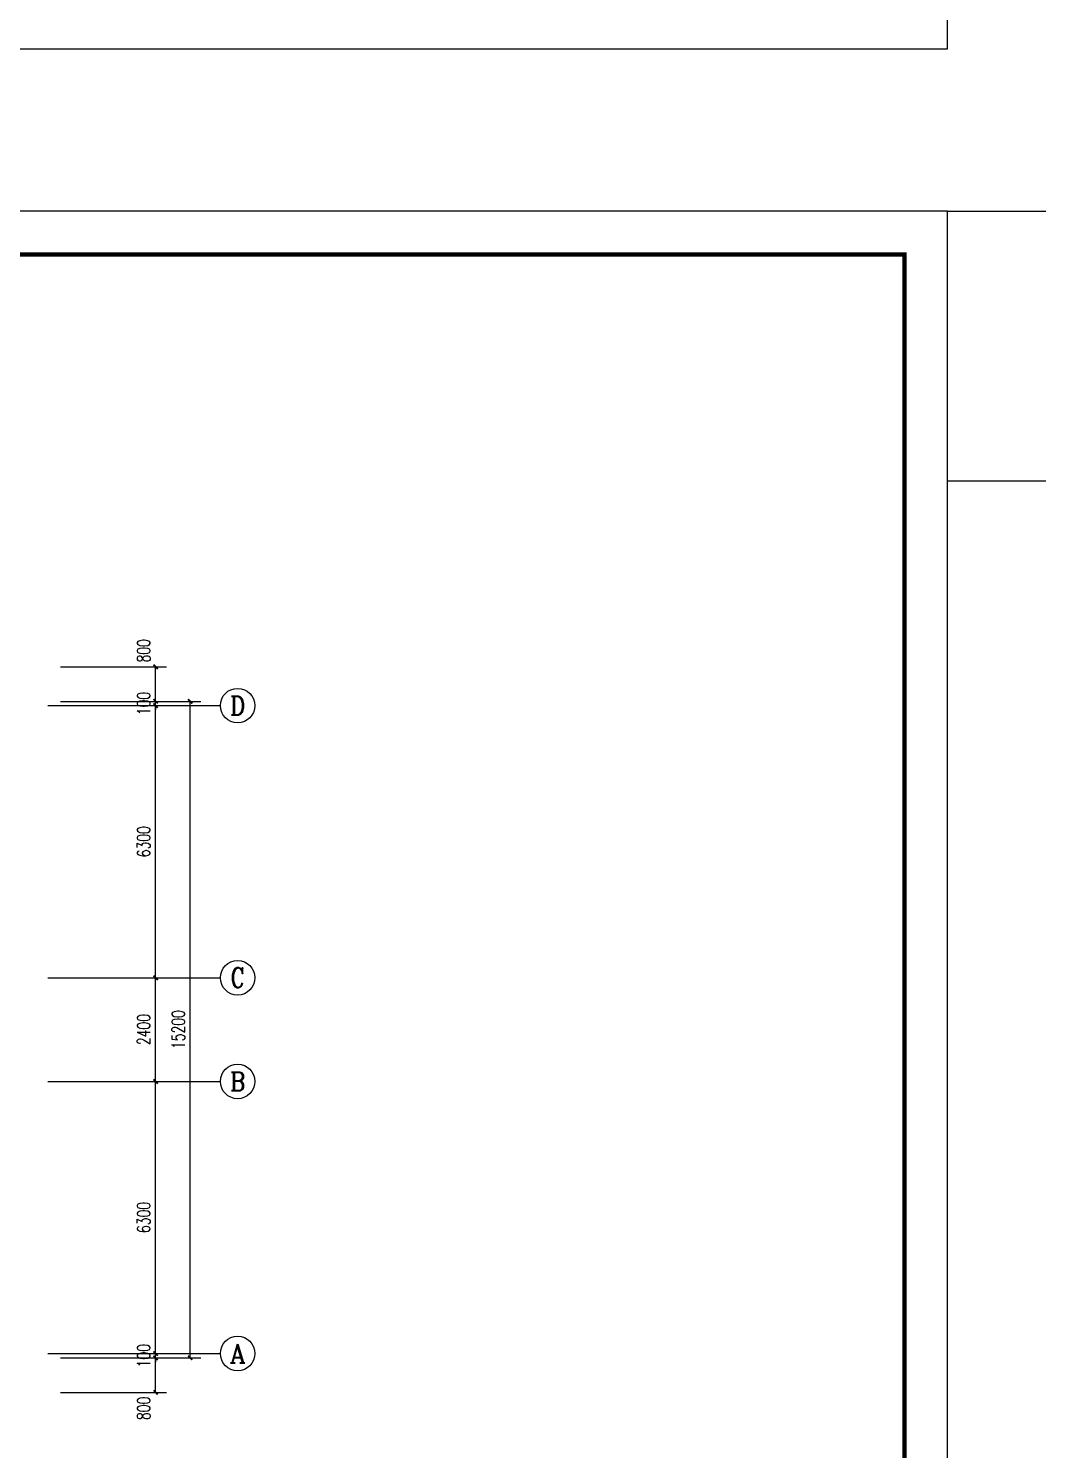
# Model space of a CAD drawing. Extents: x 6250600 to 6678662, y -692028 to -290561.
# Drawn here: x 6582147 to 6605523, y -590330 to -557426 of the extents above; entities that cross this region are included whole.
import ezdxf
from ezdxf.enums import TextEntityAlignment as Align

# ---------------------------------------------------------------- set-up
doc = ezdxf.new("R2010")
doc.units = 0
doc.header["$LTSCALE"] = 1000
doc.header["$MEASUREMENT"] = 0
doc.layers.get('0').update_dxf_attribs({"linetype": 'CONTINUOUS'})
doc.layers.get('Defpoints').update_dxf_attribs({"linetype": 'CONTINUOUS'})
for name, color, linetype in [('AXIS_TEXT', 7, 'CONTINUOUS'), ('PUB_TITLE', 4, 'CONTINUOUS'), ('建筑底图', 251, 'CONTINUOUS')]:
    doc.layers.add(name, color=color, linetype=linetype)
doc.styles.add('_TCH_AXIS', font='COMPLEX', dxfattribs={"bigfont": 'GBCBIG'})
doc.styles.add('_TCH_DIM_T3', font='SIMPLEX', dxfattribs={"width": 0.705882, "bigfont": 'GBCBIG'})
doc.styles.add('COMPLEX', font='COMPLEX')
doc.dimstyles.new('_TCH_ARCH&&100', dxfattribs={"dimtxt": 297.5, "dimasz": 100, "dimexe": 250, "dimexo": 300, "dimgap": 126.25, "dimtad": 1, "dimdec": 0, "dimzin": 0, "dimdsep": 46, "dimtxsty": '_TCH_DIM_T3', "dimblk": 'ARCHTICK', "dimcen": 0.09, "dimclrt": 7, "dimazin": 2, "dimtfac": 1, "dimtdec": 0, "dimtix": 1, "dimtmove": 2, "dimatfit": 3, "dimfxl": 0, "dimtolj": 1, "dimtzin": 0, "dimarcsym": 0})

# ---------------------------------------------------------------- blocks, each defined once
blk = doc.blocks.new('_AXISO')
blk.add_circle((0, 0), 0.5)
at = {"layer": 'AXIS_TEXT', "style": 'COMPLEX', "width": 1.041667}
blk.add_attdef('A', text='', height=0.56, dxfattribs=at).set_placement((-0.25, -0.28), (0.25, -0.28), align=Align.FIT)
blk = doc.blocks.new('_ArchTick')
at = {"color": 0, "linetype": 'ByBlock', "const_width": 0.4}
blk.add_lwpolyline([(-0.5, -0.5), (0.5, 0.5)], dxfattribs=at)
blk = doc.blocks.new('*D705')
at = {"layer": 'Defpoints', "color": 0, "transparency": 16777216}
for p in [(6582593, -573006), (6585893, -573006), (6582593, -588206)]:
    blk.add_point(p, dxfattribs=at)
at = {"layer": '建筑底图', "color": 0, "lineweight": -2, "transparency": 16777216}
for p, q in [((6582893, -573006), (6586143, -573006)), ((6585893, -588206), (6585893, -573006)), ((6582893, -588206), (6586143, -588206))]:
    blk.add_line(p, q, dxfattribs=at)
at = {"layer": '建筑底图', "color": 0, "lineweight": -2, "transparency": 16777216, "xscale": 100, "yscale": 100, "zscale": 100}
for p, rotation in [((6585893, -573006), 90), ((6585893, -588206), 270)]:
    blk.add_blockref('_ArchTick', p, dxfattribs=dict(at, rotation=rotation))
at = {"layer": '建筑底图', "color": 7, "transparency": 16777216, "insert": (6585618, -580606), "char_height": 297.5, "attachment_point": 5, "rotation": 90, "style": '_TCH_DIM_T3'}
blk.add_mtext('\\A1;15200', dxfattribs=at)
blk = doc.blocks.new('*D706')
at = {"layer": 'Defpoints', "color": 0, "transparency": 16777216}
for p in [(6582593, -588206), (6585093, -588206), (6582593, -589006)]:
    blk.add_point(p, dxfattribs=at)
at = {"layer": '建筑底图', "color": 0, "lineweight": -2, "transparency": 16777216}
for p, q in [((6582893, -588206), (6585343, -588206)), ((6585093, -589006), (6585093, -588206)), ((6582893, -589006), (6585343, -589006))]:
    blk.add_line(p, q, dxfattribs=at)
at = {"layer": '建筑底图', "color": 0, "lineweight": -2, "transparency": 16777216, "xscale": 100, "yscale": 100, "zscale": 100}
for p, rotation in [((6585093, -588206), 90), ((6585093, -589006), 270)]:
    blk.add_blockref('_ArchTick', p, dxfattribs=dict(at, rotation=rotation))
at = {"layer": '建筑底图', "color": 7, "transparency": 16777216, "insert": (6584818, -589376), "char_height": 297.5, "attachment_point": 5, "rotation": 90, "style": '_TCH_DIM_T3'}
blk.add_mtext('\\A1;800', dxfattribs=at)
blk = doc.blocks.new('*D707')
at = {"layer": 'Defpoints', "color": 0, "transparency": 16777216}
for p in [(6582593, -588106), (6582593, -588206), (6585093, -588106)]:
    blk.add_point(p, dxfattribs=at)
at = {"layer": '建筑底图', "color": 0, "lineweight": -2, "transparency": 16777216}
for p, q in [((6582893, -588106), (6585343, -588106)), ((6582893, -588206), (6585343, -588206)), ((6585093, -588106), (6585093, -588006)), ((6585093, -588206), (6585093, -588106)), ((6585093, -588206), (6585093, -588306))]:
    blk.add_line(p, q, dxfattribs=at)
at = {"layer": '建筑底图', "color": 0, "lineweight": -2, "transparency": 16777216, "xscale": 100, "yscale": 100, "zscale": 100}
for p, rotation in [((6585093, -588106), 270), ((6585093, -588206), 90)]:
    blk.add_blockref('_ArchTick', p, dxfattribs=dict(at, rotation=rotation))
at = {"layer": '建筑底图', "color": 7, "transparency": 16777216, "insert": (6584818, -588156), "char_height": 297.5, "attachment_point": 5, "rotation": 90, "style": '_TCH_DIM_T3'}
blk.add_mtext('\\A1;100', dxfattribs=at)
blk = doc.blocks.new('*D708')
at = {"layer": 'Defpoints', "color": 0, "transparency": 16777216}
for p in [(6582593, -581806), (6585093, -581806), (6582593, -588106)]:
    blk.add_point(p, dxfattribs=at)
at = {"layer": '建筑底图', "color": 0, "lineweight": -2, "transparency": 16777216}
for p, q in [((6582893, -581806), (6585343, -581806)), ((6585093, -588106), (6585093, -581806)), ((6582893, -588106), (6585343, -588106))]:
    blk.add_line(p, q, dxfattribs=at)
at = {"layer": '建筑底图', "color": 0, "lineweight": -2, "transparency": 16777216, "xscale": 100, "yscale": 100, "zscale": 100}
for p, rotation in [((6585093, -581806), 90), ((6585093, -588106), 270)]:
    blk.add_blockref('_ArchTick', p, dxfattribs=dict(at, rotation=rotation))
at = {"layer": '建筑底图', "color": 7, "transparency": 16777216, "insert": (6584818, -584956), "char_height": 297.5, "attachment_point": 5, "rotation": 90, "style": '_TCH_DIM_T3'}
blk.add_mtext('\\A1;6300', dxfattribs=at)
blk = doc.blocks.new('*D709')
at = {"layer": 'Defpoints', "color": 0, "transparency": 16777216}
for p in [(6582593, -579406), (6585093, -579406), (6582593, -581806)]:
    blk.add_point(p, dxfattribs=at)
at = {"layer": '建筑底图', "color": 0, "lineweight": -2, "transparency": 16777216}
for p, q in [((6582893, -579406), (6585343, -579406)), ((6585093, -581806), (6585093, -579406)), ((6582893, -581806), (6585343, -581806))]:
    blk.add_line(p, q, dxfattribs=at)
at = {"layer": '建筑底图', "color": 0, "lineweight": -2, "transparency": 16777216, "xscale": 100, "yscale": 100, "zscale": 100}
for p, rotation in [((6585093, -579406), 90), ((6585093, -581806), 270)]:
    blk.add_blockref('_ArchTick', p, dxfattribs=dict(at, rotation=rotation))
at = {"layer": '建筑底图', "color": 7, "transparency": 16777216, "insert": (6584818, -580606), "char_height": 297.5, "attachment_point": 5, "rotation": 90, "style": '_TCH_DIM_T3'}
blk.add_mtext('\\A1;2400', dxfattribs=at)
blk = doc.blocks.new('*D710')
at = {"layer": 'Defpoints', "color": 0, "transparency": 16777216}
for p in [(6582593, -573106), (6585093, -573106), (6582593, -579406)]:
    blk.add_point(p, dxfattribs=at)
at = {"layer": '建筑底图', "color": 0, "lineweight": -2, "transparency": 16777216}
for p, q in [((6582893, -573106), (6585343, -573106)), ((6585093, -579406), (6585093, -573106)), ((6582893, -579406), (6585343, -579406))]:
    blk.add_line(p, q, dxfattribs=at)
at = {"layer": '建筑底图', "color": 0, "lineweight": -2, "transparency": 16777216, "xscale": 100, "yscale": 100, "zscale": 100}
for p, rotation in [((6585093, -573106), 90), ((6585093, -579406), 270)]:
    blk.add_blockref('_ArchTick', p, dxfattribs=dict(at, rotation=rotation))
at = {"layer": '建筑底图', "color": 7, "transparency": 16777216, "insert": (6584818, -576256), "char_height": 297.5, "attachment_point": 5, "rotation": 90, "style": '_TCH_DIM_T3'}
blk.add_mtext('\\A1;6300', dxfattribs=at)
blk = doc.blocks.new('*D711')
at = {"layer": 'Defpoints', "color": 0, "transparency": 16777216}
for p in [(6582593, -573006), (6582593, -573106), (6585093, -573006)]:
    blk.add_point(p, dxfattribs=at)
at = {"layer": '建筑底图', "color": 0, "lineweight": -2, "transparency": 16777216}
for p, q in [((6582893, -573006), (6585343, -573006)), ((6582893, -573106), (6585343, -573106)), ((6585093, -573006), (6585093, -572906)), ((6585093, -573106), (6585093, -573006)), ((6585093, -573106), (6585093, -573206))]:
    blk.add_line(p, q, dxfattribs=at)
at = {"layer": '建筑底图', "color": 0, "lineweight": -2, "transparency": 16777216, "xscale": 100, "yscale": 100, "zscale": 100}
for p, rotation in [((6585093, -573006), 270), ((6585093, -573106), 90)]:
    blk.add_blockref('_ArchTick', p, dxfattribs=dict(at, rotation=rotation))
at = {"layer": '建筑底图', "color": 7, "transparency": 16777216, "insert": (6584818, -573056), "char_height": 297.5, "attachment_point": 5, "rotation": 90, "style": '_TCH_DIM_T3'}
blk.add_mtext('\\A1;100', dxfattribs=at)
blk = doc.blocks.new('*D712')
at = {"layer": 'Defpoints', "color": 0, "transparency": 16777216}
for p in [(6582593, -572206), (6585093, -572206), (6582593, -573006)]:
    blk.add_point(p, dxfattribs=at)
at = {"layer": '建筑底图', "color": 0, "lineweight": -2, "transparency": 16777216}
for p, q in [((6582893, -572206), (6585343, -572206)), ((6585093, -573006), (6585093, -572206)), ((6582893, -573006), (6585343, -573006))]:
    blk.add_line(p, q, dxfattribs=at)
at = {"layer": '建筑底图', "color": 0, "lineweight": -2, "transparency": 16777216, "xscale": 100, "yscale": 100, "zscale": 100}
for p, rotation in [((6585093, -572206), 90), ((6585093, -573006), 270)]:
    blk.add_blockref('_ArchTick', p, dxfattribs=dict(at, rotation=rotation))
at = {"layer": '建筑底图', "color": 7, "transparency": 16777216, "insert": (6584818, -571836), "char_height": 297.5, "attachment_point": 5, "rotation": 90, "style": '_TCH_DIM_T3'}
blk.add_mtext('\\A1;800', dxfattribs=at)

msp = doc.modelspace()

# ---------------------------------------------------------------- linework, layer by layer
at = {"color": 1}
msp.add_lwpolyline([(6603437.7, -561660.1), (6614810.4, -561660.1), (6614810.4, -567904.9), (6603437.7, -567904.9)], close=True, dxfattribs=at)
at = {"layer": 'PUB_TITLE', "color": 4}
for points in [[(6544037.7, -557900.9), (6603437.7, -557900.9), (6603437.7, -515900.9), (6544037.7, -515900.9)], [(6544037.7, -603660.1), (6603437.7, -603660.1), (6603437.7, -561660.1), (6544037.7, -561660.1)]]:
    msp.add_lwpolyline(points, close=True, dxfattribs=at)
at = {"layer": 'PUB_TITLE', "color": 4, "const_width": 100}
msp.add_lwpolyline([(6546537.7, -602660.1), (6602437.7, -602660.1), (6602437.7, -562660.1), (6546537.7, -562660.1)], close=True, dxfattribs=at)
at = {"layer": '建筑底图'}
for p, q in [((6582592.6, -573105.9), (6586592.6, -573105.9)), ((6582592.6, -579405.9), (6586592.6, -579405.9)), ((6582592.6, -581805.9), (6586592.6, -581805.9)), ((6582592.6, -588105.9), (6586592.6, -588105.9))]:
    msp.add_line(p, q, dxfattribs=at)

# ---------------------------------------------------------------- block references
ref = msp.add_blockref('_AXISO', (6586992.6, -573105.9), dxfattribs=dict(at, xscale=800, yscale=800, zscale=800))
ref.add_attrib('A', 'D', dxfattribs={"layer": 'AXIS_TEXT', "color": 0, "height": 435.3, "style": '_TCH_AXIS'}).set_placement((6586816.4, -573323.5), (6587168.8, -573323.5), align=Align.FIT)
ref = msp.add_blockref('_AXISO', (6586992.6, -579405.9), dxfattribs=dict(at, xscale=800, yscale=800, zscale=800))
ref.add_attrib('A', 'C', dxfattribs={"layer": 'AXIS_TEXT', "color": 0, "height": 455.7, "style": '_TCH_AXIS'}).set_placement((6586829.8, -579633.7), (6587155.3, -579633.7), align=Align.FIT)
ref = msp.add_blockref('_AXISO', (6586992.6, -581805.9), dxfattribs=dict(at, xscale=800, yscale=800, zscale=800))
ref.add_attrib('A', 'B', dxfattribs={"layer": 'AXIS_TEXT', "color": 0, "height": 435.3, "style": '_TCH_AXIS'}).set_placement((6586816.4, -582023.5), (6587168.8, -582023.5), align=Align.FIT)
ref = msp.add_blockref('_AXISO', (6586992.6, -588105.9), dxfattribs=dict(at, xscale=800, yscale=800, zscale=800))
ref.add_attrib('A', 'A', dxfattribs={"layer": 'AXIS_TEXT', "color": 0, "height": 425.2, "style": '_TCH_AXIS'}).set_placement((6586810.4, -588318.5), (6587174.8, -588318.5), align=Align.FIT)

# ---------------------------------------------------------------- dimensions: what is measured, and where the dimension line sits
for base, p1, p2, picture, middle in [((6585092.6, -572205.9), (6582592.6, -573005.9), (6582592.6, -572205.9), '*D712', (6584817.6, -571835.9)), ((6585092.6, -588205.9), (6582592.6, -589005.9), (6582592.6, -588205.9), '*D706', (6584817.6, -589375.9))]:
    dim = msp.add_linear_dim(base=base, p1=p1, p2=p2, angle=90, dimstyle='_TCH_ARCH&&100', dxfattribs=at)
    dim.commit()
    dim.dimension.update_dxf_attribs({"geometry": picture, "text_midpoint": middle, "dimtype": 161})
for p1, p2, distance, picture, middle in [((6582592.6, -573105.9), (6582592.6, -573005.9), -2500, '*D711', (6584817.6, -573055.9)), ((6582592.6, -588205.9), (6582592.6, -573005.9), -3300, '*D705', (6585617.6, -580605.9)), ((6582592.6, -579405.9), (6582592.6, -573105.9), -2500, '*D710', (6584817.6, -576255.9)), ((6582592.6, -581805.9), (6582592.6, -579405.9), -2500, '*D709', (6584817.6, -580605.9)), ((6582592.6, -588105.9), (6582592.6, -581805.9), -2500, '*D708', (6584817.6, -584955.9)), ((6582592.6, -588205.9), (6582592.6, -588105.9), -2500, '*D707', (6584817.6, -588155.9))]:
    dim = msp.add_aligned_dim(p1=p1, p2=p2, distance=distance, dimstyle='_TCH_ARCH&&100', dxfattribs=at)
    dim.commit()
    dim.dimension.update_dxf_attribs({"geometry": picture, "text_midpoint": middle})

doc.saveas('drawing.dxf')
